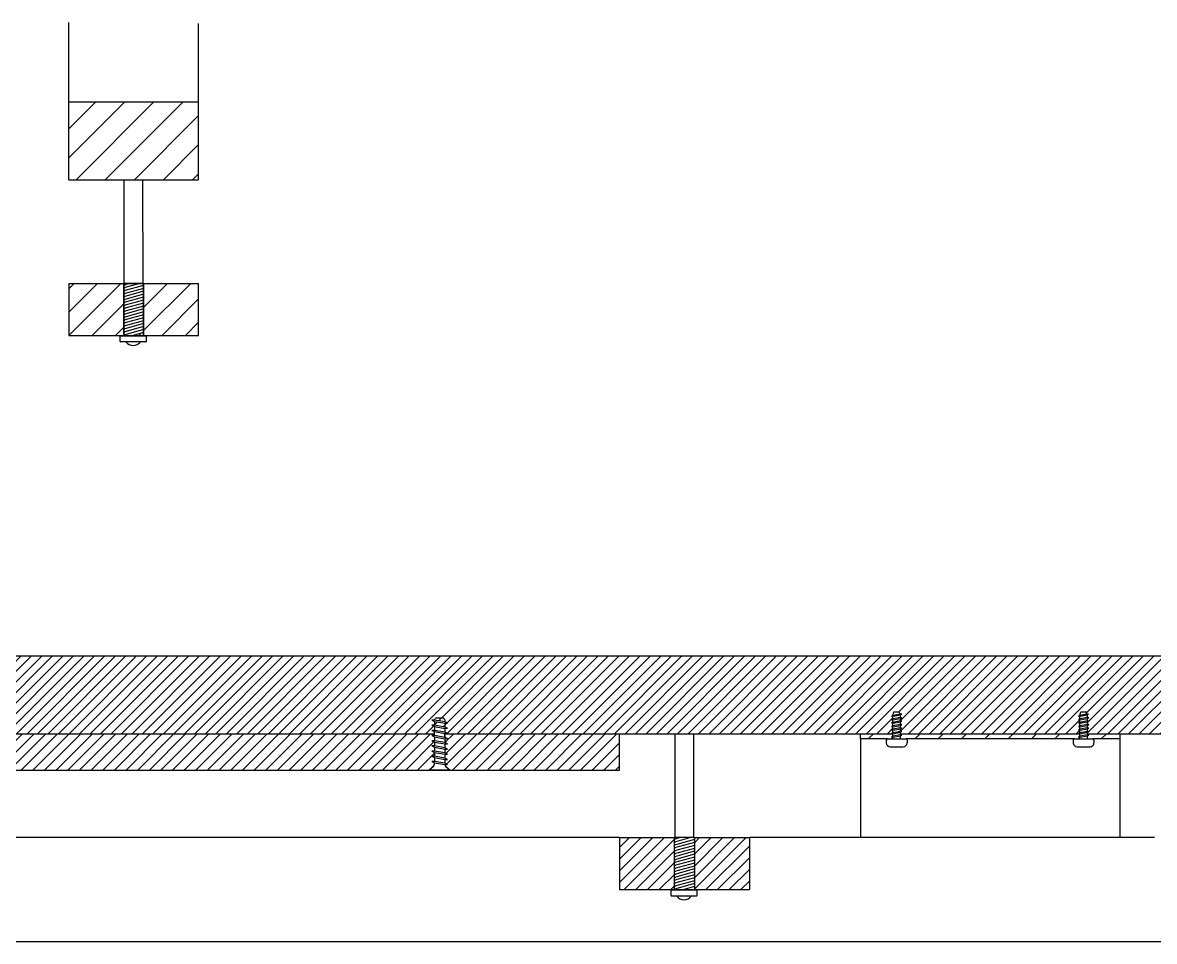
# Model space of a CAD drawing. Header units: millimetres. Extents: x 87 to 2337, y 122 to 625.
# Drawn here: x 1286.45 to 1330.04, y 185.09 to 220.49 of the extents above; entities that cross this region are included whole.
import ezdxf

# ---------------------------------------------------------------- set-up
doc = ezdxf.new("R2010")
doc.units = ezdxf.units.MM
doc.linetypes.add('TRATTOPUNTO', pattern=[25.4, 12.7, -6.35, 0, -6.35])
doc.layers.get('0').update_dxf_attribs({"color": 255})
doc.layers.add('A-FURN', color=8, linetype='Continuous', lineweight=18)
for name, color, linetype in [('GIUNZIONI', 2, 'Continuous'), ('SEZIONI DETTAGLI', 250, 'Continuous'), ('VITI', 4, 'Continuous')]:
    doc.layers.add(name, color=color, linetype=linetype)
pattern_1 = [(45, (-58.2155, 21.346), (-0.4490128, 0.4490128), [])]

# ---------------------------------------------------------------- blocks, each defined once
blk = doc.blocks.new('*U44')
blk.add_lwpolyline([(0.107, -0.25), (0.053, 0.05), (0.029, 0.1), (0.018, 0.05), (0.072, -0.25), (0.1, -0.3), (0.107, -0.25)])
blk = doc.blocks.new('*U43')
at = {"layer": 'VITI', "color": 0, "linetype": 'ByBlock', "lineweight": -2, "transparency": 16777216}
for p in [(40.302, 254.755), (40.435, 254.755), (40.569, 254.755), (40.703, 254.755), (40.837, 254.755), (40.971, 254.755)]:
    blk.add_blockref('*U44', p, dxfattribs=at)
blk = doc.blocks.new('*U46')
blk.add_lwpolyline([(0.107, -0.25), (0.053, 0.05), (0.029, 0.1), (0.018, 0.05), (0.072, -0.25), (0.1, -0.3), (0.107, -0.25)])
blk = doc.blocks.new('*U45')
at = {"layer": 'VITI', "color": 0, "linetype": 'ByBlock', "lineweight": -2, "transparency": 16777216}
for p in [(40.302, 254.755), (40.435, 254.755), (40.569, 254.755), (40.703, 254.755), (40.837, 254.755), (40.971, 254.755)]:
    blk.add_blockref('*U46', p, dxfattribs=at)

msp = doc.modelspace()

# ---------------------------------------------------------------- hatches: boundary and pattern name
at = {"layer": 'A-FURN'}
h = msp.add_hatch(dxfattribs=at)
h.set_pattern_fill('ANSI31', color=256, scale=0.25)
h.set_pattern_definition([(45, (-58.2155, -120.8803), (-0.561266, 0.561266), [])])
h.paths.add_polyline_path([(1293.225, 214.439), (1293.225, 217.439), (1288.225, 217.439), (1288.225, 214.439)])
h = msp.add_hatch(dxfattribs=at)
h.set_pattern_fill('ANSI31', color=256, scale=0.2)
h.set_pattern_definition(pattern_1)
h.paths.add_polyline_path([(1291.107, 208.653), (1291.059, 208.653), (1291.107, 208.666), (1291.107, 208.766), (1291.059, 208.766), (1291.107, 208.78), (1291.107, 208.88), (1291.059, 208.88), (1291.107, 208.893), (1291.107, 208.993), (1291.059, 208.993), (1291.107, 209.006), (1291.107, 209.106), (1291.059, 209.106), (1291.107, 209.12), (1291.107, 209.22), (1291.059, 209.22), (1291.107, 209.233), (1291.107, 209.333), (1291.059, 209.333), (1291.107, 209.346), (1291.107, 209.446), (1291.059, 209.446), (1291.107, 209.46), (1291.107, 209.56), (1291.059, 209.56), (1291.107, 209.573), (1291.107, 209.673), (1291.059, 209.673), (1291.107, 209.686), (1291.107, 209.786), (1291.059, 209.786), (1291.107, 209.8), (1291.107, 209.9), (1291.059, 209.9), (1291.107, 209.913), (1291.107, 210.013), (1291.059, 210.013), (1291.107, 210.026), (1291.107, 210.126), (1291.059, 210.126), (1291.107, 210.14), (1291.107, 210.24), (1291.059, 210.24), (1291.107, 210.253), (1291.107, 210.353), (1291.059, 210.353), (1291.107, 210.366), (1291.107, 210.439), (1288.225, 210.439), (1293.225, 210.446), (1293.225, 208.436), (1291.092, 208.436), (1291.07, 208.429), (1290.659, 208.429), (1291.107, 208.553)])
h = msp.add_hatch(dxfattribs=at)
h.set_pattern_fill('ANSI31', color=256, scale=0.2)
h.set_pattern_definition(pattern_1)
h.paths.add_polyline_path([(1290.391, 210.055), (1290.343, 210.042), (1290.343, 209.942), (1290.391, 209.942), (1290.343, 209.929), (1290.343, 209.829), (1290.391, 209.829), (1290.343, 209.815), (1290.343, 209.715), (1290.391, 209.715), (1290.343, 209.702), (1290.343, 209.602), (1290.391, 209.602), (1290.343, 209.589), (1290.343, 209.489), (1290.391, 209.489), (1290.343, 209.475), (1290.343, 209.375), (1290.391, 209.375), (1290.343, 209.362), (1290.343, 209.262), (1290.391, 209.262), (1290.343, 209.249), (1290.343, 209.149), (1290.391, 209.149), (1290.343, 209.135), (1290.343, 209.035), (1290.391, 209.035), (1290.343, 209.022), (1290.343, 208.922), (1290.391, 208.922), (1290.343, 208.909), (1290.343, 208.809), (1290.391, 208.809), (1290.343, 208.795), (1290.343, 208.695), (1290.391, 208.695), (1290.343, 208.682), (1290.343, 208.582), (1290.391, 208.582), (1290.343, 208.569), (1290.343, 208.469), (1290.391, 208.469), (1290.343, 208.455), (1290.343, 208.436), (1288.225, 208.436), (1288.225, 210.439), (1290.343, 210.442), (1290.343, 210.445), (1290.966, 210.441), (1290.343, 210.269), (1290.343, 210.169), (1290.391, 210.169), (1290.343, 210.155), (1290.343, 210.055)])
h = msp.add_hatch(dxfattribs=at)
h.set_pattern_fill('ANSI31', color=256, scale=0.09)
edge = h.paths.add_edge_path()
edge.add_line((1420.44, 196.093), (1240.44, 196.093))
edge.add_line((1240.44, 196.093), (1240.44, 193.093))
edge.add_line((1240.44, 193.093), (1241.44, 193.093))
edge.add_line((1241.44, 193.093), (1250.241, 193.093))
edge.add_line((1250.241, 193.093), (1250.241, 193.173))
edge.add_line((1250.241, 193.173), (1250.141, 193.22))
edge.add_line((1250.141, 193.22), (1250.241, 193.223))
edge.add_line((1250.241, 193.223), (1250.241, 193.372))
edge.add_line((1250.241, 193.372), (1250.141, 193.419))
edge.add_line((1250.141, 193.419), (1250.241, 193.422))
edge.add_line((1250.241, 193.422), (1250.241, 193.571))
edge.add_line((1250.241, 193.571), (1250.141, 193.619))
edge.add_line((1250.141, 193.619), (1250.241, 193.622))
edge.add_line((1250.241, 193.622), (1250.24, 193.643))
edge.add_line((1250.24, 193.643), (1250.255, 193.658))
edge.add_arc((1250.291, 193.623), 0.05, 135.0082, 181.214)
edge.add_line((1250.241, 193.622), (1250.582, 193.573))
edge.add_arc((1250.591, 193.623), 0.05, 259.8777, 360.0082)
edge.add_line((1250.641, 193.623), (1250.641, 193.55))
edge.add_line((1250.641, 193.55), (1250.741, 193.502))
edge.add_line((1250.741, 193.502), (1250.641, 193.5))
edge.add_line((1250.641, 193.5), (1250.641, 193.351))
edge.add_line((1250.641, 193.351), (1250.741, 193.302))
edge.add_line((1250.741, 193.302), (1250.641, 193.301))
edge.add_line((1250.641, 193.301), (1250.641, 193.151))
edge.add_line((1250.641, 193.151), (1250.76, 193.093))
edge.add_line((1250.76, 193.093), (1267.596, 193.093))
edge.add_line((1267.596, 193.093), (1267.596, 193.173))
edge.add_line((1267.596, 193.173), (1267.496, 193.22))
edge.add_line((1267.496, 193.22), (1267.596, 193.223))
edge.add_line((1267.596, 193.223), (1267.596, 193.372))
edge.add_line((1267.596, 193.372), (1267.496, 193.419))
edge.add_line((1267.496, 193.419), (1267.744, 193.725))
edge.add_line((1267.744, 193.725), (1268.144, 193.654))
edge.add_line((1268.144, 193.654), (1268.096, 193.302))
edge.add_line((1268.096, 193.302), (1267.996, 193.301))
edge.add_line((1267.996, 193.301), (1267.996, 193.151))
edge.add_line((1267.996, 193.151), (1268.115, 193.093))
edge.add_line((1268.115, 193.093), (1284.951, 193.093))
edge.add_line((1284.951, 193.093), (1284.951, 193.173))
edge.add_line((1284.951, 193.173), (1284.851, 193.22))
edge.add_line((1284.851, 193.22), (1284.951, 193.223))
edge.add_line((1284.951, 193.223), (1284.951, 193.372))
edge.add_line((1284.951, 193.372), (1284.851, 193.419))
edge.add_line((1284.851, 193.419), (1284.951, 193.422))
edge.add_line((1284.951, 193.422), (1285.351, 193.351))
edge.add_line((1285.351, 193.351), (1285.451, 193.302))
edge.add_line((1285.451, 193.302), (1285.351, 193.301))
edge.add_line((1285.351, 193.301), (1285.351, 193.151))
edge.add_line((1285.351, 193.151), (1285.47, 193.093))
edge.add_line((1285.47, 193.093), (1302.306, 193.093))
edge.add_line((1302.306, 193.093), (1302.306, 193.173))
edge.add_line((1302.306, 193.173), (1302.206, 193.22))
edge.add_line((1302.206, 193.22), (1302.306, 193.223))
edge.add_line((1302.306, 193.223), (1302.306, 193.372))
edge.add_line((1302.306, 193.372), (1302.206, 193.419))
edge.add_line((1302.206, 193.419), (1302.306, 193.422))
edge.add_line((1302.306, 193.422), (1302.706, 193.351))
edge.add_line((1302.706, 193.351), (1302.806, 193.302))
edge.add_line((1302.806, 193.302), (1302.706, 193.301))
edge.add_line((1302.706, 193.301), (1302.706, 193.151))
edge.add_line((1302.706, 193.151), (1302.825, 193.093))
edge.add_line((1302.825, 193.093), (1319.965, 193.093))
edge.add_line((1319.965, 193.093), (1319.965, 193.095))
edge.add_line((1319.965, 193.095), (1319.965, 193.229))
edge.add_line((1319.965, 193.229), (1319.965, 193.362))
edge.add_line((1319.965, 193.362), (1319.965, 193.496))
edge.add_line((1319.965, 193.496), (1319.965, 193.63))
edge.add_line((1319.965, 193.63), (1319.965, 193.764))
edge.add_line((1319.965, 193.764), (1319.915, 193.774))
edge.add_line((1319.915, 193.774), (1319.971, 193.8))
edge.add_line((1319.971, 193.8), (1320.007, 193.942))
edge.add_line((1320.007, 193.942), (1320.21, 193.942))
edge.add_line((1320.21, 193.942), (1320.245, 193.849))
edge.add_line((1320.245, 193.849), (1320.307, 193.845))
edge.add_line((1320.307, 193.845), (1320.257, 193.816))
edge.add_arc((1320.065, 193.757), 0.2, 0, 17.0896, ccw=False)
edge.add_line((1320.265, 193.757), (1320.265, 193.719))
edge.add_line((1320.265, 193.719), (1320.265, 193.585))
edge.add_line((1320.265, 193.585), (1320.265, 193.451))
edge.add_line((1320.265, 193.451), (1320.265, 193.317))
edge.add_line((1320.265, 193.317), (1320.265, 193.183))
edge.add_line((1320.265, 193.183), (1320.265, 193.093))
edge.add_line((1320.265, 193.093), (1327.165, 193.093))
edge.add_line((1327.165, 193.093), (1327.165, 193.229))
edge.add_line((1327.165, 193.229), (1327.165, 193.362))
edge.add_line((1327.165, 193.362), (1327.165, 193.496))
edge.add_line((1327.165, 193.496), (1327.165, 193.63))
edge.add_line((1327.165, 193.63), (1327.165, 193.764))
edge.add_line((1327.165, 193.764), (1327.115, 193.774))
edge.add_line((1327.115, 193.774), (1327.171, 193.8))
edge.add_line((1327.171, 193.8), (1327.207, 193.942))
edge.add_line((1327.207, 193.942), (1327.41, 193.942))
edge.add_line((1327.41, 193.942), (1327.445, 193.849))
edge.add_line((1327.445, 193.849), (1327.507, 193.845))
edge.add_line((1327.507, 193.845), (1327.457, 193.816))
edge.add_arc((1327.265, 193.757), 0.2, 0, 17.0896, ccw=False)
edge.add_line((1327.465, 193.757), (1327.465, 193.719))
edge.add_line((1327.465, 193.719), (1327.465, 193.585))
edge.add_line((1327.465, 193.585), (1327.465, 193.451))
edge.add_line((1327.465, 193.451), (1327.465, 193.317))
edge.add_line((1327.465, 193.317), (1327.465, 193.183))
edge.add_line((1327.465, 193.183), (1327.465, 193.093))
edge.add_line((1327.465, 193.093), (1333.415, 193.093))
edge.add_line((1333.415, 193.093), (1333.415, 193.229))
edge.add_line((1333.415, 193.229), (1333.415, 193.362))
edge.add_line((1333.415, 193.362), (1333.415, 193.496))
edge.add_line((1333.415, 193.496), (1333.415, 193.63))
edge.add_line((1333.415, 193.63), (1333.415, 193.764))
edge.add_line((1333.415, 193.764), (1333.365, 193.774))
edge.add_line((1333.365, 193.774), (1333.421, 193.8))
edge.add_line((1333.421, 193.8), (1333.457, 193.942))
edge.add_line((1333.457, 193.942), (1333.66, 193.942))
edge.add_line((1333.66, 193.942), (1333.695, 193.849))
edge.add_line((1333.695, 193.849), (1333.757, 193.845))
edge.add_line((1333.757, 193.845), (1333.707, 193.816))
edge.add_arc((1333.515, 193.757), 0.2, 0, 17.0896, ccw=False)
edge.add_line((1333.715, 193.757), (1333.715, 193.719))
edge.add_line((1333.715, 193.719), (1333.715, 193.585))
edge.add_line((1333.715, 193.585), (1333.715, 193.451))
edge.add_line((1333.715, 193.451), (1333.715, 193.317))
edge.add_line((1333.715, 193.317), (1333.715, 193.183))
edge.add_line((1333.715, 193.183), (1333.715, 193.093))
edge.add_line((1333.715, 193.093), (1340.615, 193.093))
edge.add_line((1340.615, 193.093), (1340.615, 193.229))
edge.add_line((1340.615, 193.229), (1340.615, 193.362))
edge.add_line((1340.615, 193.362), (1340.615, 193.496))
edge.add_line((1340.615, 193.496), (1340.615, 193.63))
edge.add_line((1340.615, 193.63), (1340.615, 193.764))
edge.add_line((1340.615, 193.764), (1340.565, 193.774))
edge.add_line((1340.565, 193.774), (1340.621, 193.8))
edge.add_line((1340.621, 193.8), (1340.657, 193.942))
edge.add_line((1340.657, 193.942), (1340.86, 193.942))
edge.add_line((1340.86, 193.942), (1340.895, 193.849))
edge.add_line((1340.895, 193.849), (1340.957, 193.845))
edge.add_line((1340.957, 193.845), (1340.907, 193.816))
edge.add_arc((1340.715, 193.757), 0.2, 0, 17.0896, ccw=False)
edge.add_line((1340.915, 193.757), (1340.915, 193.719))
edge.add_line((1340.915, 193.719), (1340.915, 193.585))
edge.add_line((1340.915, 193.585), (1340.915, 193.451))
edge.add_line((1340.915, 193.451), (1340.915, 193.317))
edge.add_line((1340.915, 193.317), (1340.915, 193.183))
edge.add_line((1340.915, 193.183), (1340.915, 193.093))
edge.add_line((1340.915, 193.093), (1358.24, 193.093))
edge.add_line((1358.24, 193.093), (1358.24, 193.173))
edge.add_line((1358.24, 193.173), (1358.14, 193.22))
edge.add_line((1358.14, 193.22), (1358.24, 193.223))
edge.add_line((1358.24, 193.223), (1358.24, 193.372))
edge.add_line((1358.24, 193.372), (1358.14, 193.419))
edge.add_line((1358.14, 193.419), (1358.24, 193.422))
edge.add_line((1358.24, 193.422), (1358.64, 193.351))
edge.add_line((1358.64, 193.351), (1358.74, 193.302))
edge.add_line((1358.74, 193.302), (1358.64, 193.301))
edge.add_line((1358.64, 193.301), (1358.64, 193.151))
edge.add_line((1358.64, 193.151), (1358.76, 193.093))
edge.add_line((1358.76, 193.093), (1375.595, 193.093))
edge.add_line((1375.595, 193.093), (1375.595, 193.173))
edge.add_line((1375.595, 193.173), (1375.495, 193.22))
edge.add_line((1375.495, 193.22), (1375.595, 193.223))
edge.add_line((1375.595, 193.223), (1375.595, 193.372))
edge.add_line((1375.595, 193.372), (1375.495, 193.419))
edge.add_line((1375.495, 193.419), (1375.595, 193.422))
edge.add_line((1375.595, 193.422), (1375.995, 193.351))
edge.add_line((1375.995, 193.351), (1376.095, 193.302))
edge.add_line((1376.095, 193.302), (1375.995, 193.301))
edge.add_line((1375.995, 193.301), (1375.995, 193.151))
edge.add_line((1375.995, 193.151), (1376.115, 193.093))
edge.add_line((1376.115, 193.093), (1392.95, 193.093))
edge.add_line((1392.95, 193.093), (1392.95, 193.173))
edge.add_line((1392.95, 193.173), (1392.85, 193.22))
edge.add_line((1392.85, 193.22), (1392.95, 193.223))
edge.add_line((1392.95, 193.223), (1392.95, 193.372))
edge.add_line((1392.95, 193.372), (1392.85, 193.419))
edge.add_line((1392.85, 193.419), (1392.95, 193.422))
edge.add_line((1392.95, 193.422), (1393.35, 193.351))
edge.add_line((1393.35, 193.351), (1393.45, 193.302))
edge.add_line((1393.45, 193.302), (1393.35, 193.301))
edge.add_line((1393.35, 193.301), (1393.35, 193.151))
edge.add_line((1393.35, 193.151), (1393.47, 193.093))
edge.add_line((1393.47, 193.093), (1410.305, 193.093))
edge.add_line((1410.305, 193.093), (1410.305, 193.173))
edge.add_line((1410.305, 193.173), (1410.205, 193.22))
edge.add_line((1410.205, 193.22), (1410.305, 193.223))
edge.add_line((1410.305, 193.223), (1410.305, 193.372))
edge.add_line((1410.305, 193.372), (1410.205, 193.419))
edge.add_line((1410.205, 193.419), (1410.305, 193.422))
edge.add_line((1410.305, 193.422), (1410.705, 193.351))
edge.add_line((1410.705, 193.351), (1410.805, 193.302))
edge.add_line((1410.805, 193.302), (1410.705, 193.301))
edge.add_line((1410.705, 193.301), (1410.705, 193.151))
edge.add_line((1410.705, 193.151), (1410.825, 193.093))
edge.add_line((1410.825, 193.093), (1420.44, 193.093))
edge.add_line((1420.44, 193.093), (1420.44, 196.093))
edge = h.paths.add_edge_path(flags=16)
edge.add_arc((1267.946, 193.623), 0.05, 45.0082, 90.0082, ccw=False)
edge.add_line((1267.981, 193.658), (1267.96, 193.679))
edge.add_arc((1267.925, 193.643), 0.05, 45.0082, 90.0082)
edge.add_line((1267.925, 193.693), (1267.666, 193.693))
edge.add_arc((1267.666, 193.643), 0.05, 90.0082, 135.0082)
edge.add_arc((1267.645, 193.631), 0.05, 106.2568, 163.7597)
edge.add_line((1267.597, 193.645), (1267.645, 193.693))
edge.add_line((1267.645, 193.693), (1267.945, 193.673))
h.paths.add_polyline_path([(1268.096, 193.502), (1268.125, 193.658), (1267.725, 193.729), (1267.496, 193.619), (1267.744, 193.725), (1268.144, 193.654)], flags=17)
edge = h.paths.add_edge_path(flags=16)
edge.add_arc((1285.301, 193.623), 0.05, 45.0082, 90.0082, ccw=False)
edge.add_line((1285.336, 193.658), (1285.315, 193.679))
edge.add_arc((1285.28, 193.643), 0.05, 45.0082, 90.0082)
edge.add_line((1285.28, 193.693), (1285.021, 193.693))
edge.add_arc((1285.021, 193.643), 0.05, 90.0082, 135.0082)
edge.add_arc((1285, 193.631), 0.05, 106.2568, 163.7597)
edge.add_line((1284.952, 193.645), (1285, 193.693))
edge.add_line((1285, 193.693), (1285.3, 193.673))
h.paths.add_polyline_path([(1284.851, 193.619), (1284.951, 193.622), (1285.351, 193.55), (1285.451, 193.502), (1285.351, 193.5), (1284.951, 193.571)], flags=16)
edge = h.paths.add_edge_path(flags=16)
edge.add_arc((1302.656, 193.623), 0.05, 45.0082, 90.0082, ccw=False)
edge.add_line((1302.691, 193.658), (1302.67, 193.679))
edge.add_arc((1302.635, 193.643), 0.05, 45.0082, 90.0082)
edge.add_line((1302.635, 193.693), (1302.376, 193.693))
edge.add_arc((1302.376, 193.643), 0.05, 90.0082, 135.0082)
edge.add_arc((1302.355, 193.631), 0.05, 106.2568, 163.7597)
edge.add_line((1302.307, 193.645), (1302.355, 193.693))
edge.add_line((1302.355, 193.693), (1302.655, 193.673))
h.paths.add_polyline_path([(1302.206, 193.619), (1302.306, 193.622), (1302.706, 193.55), (1302.806, 193.502), (1302.706, 193.5), (1302.306, 193.571)], flags=16)
edge = h.paths.add_edge_path(flags=16)
edge.add_arc((1358.59, 193.623), 0.05, 45.0082, 90.0082, ccw=False)
edge.add_line((1358.626, 193.658), (1358.605, 193.679))
edge.add_arc((1358.57, 193.643), 0.05, 45.0082, 90.0082)
edge.add_line((1358.569, 193.693), (1358.311, 193.693))
edge.add_arc((1358.311, 193.643), 0.05, 90.0082, 135.0082)
edge.add_arc((1358.29, 193.631), 0.05, 106.2568, 163.7597)
edge.add_line((1358.242, 193.645), (1358.29, 193.693))
edge.add_line((1358.29, 193.693), (1358.59, 193.673))
h.paths.add_polyline_path([(1358.14, 193.619), (1358.24, 193.622), (1358.64, 193.55), (1358.74, 193.502), (1358.64, 193.5), (1358.24, 193.571)], flags=16)
edge = h.paths.add_edge_path(flags=16)
edge.add_arc((1375.945, 193.623), 0.05, 45.0082, 90.0082, ccw=False)
edge.add_line((1375.981, 193.658), (1375.96, 193.679))
edge.add_arc((1375.925, 193.643), 0.05, 45.0082, 90.0082)
edge.add_line((1375.924, 193.693), (1375.666, 193.693))
edge.add_arc((1375.666, 193.643), 0.05, 90.0082, 135.0082)
edge.add_arc((1375.645, 193.631), 0.05, 106.2568, 163.7597)
edge.add_line((1375.597, 193.645), (1375.645, 193.693))
edge.add_line((1375.645, 193.693), (1375.945, 193.673))
h.paths.add_polyline_path([(1375.495, 193.619), (1375.595, 193.622), (1375.995, 193.55), (1376.095, 193.502), (1375.995, 193.5), (1375.595, 193.571)], flags=16)
edge = h.paths.add_edge_path(flags=16)
edge.add_arc((1393.3, 193.623), 0.05, 45.0082, 90.0082, ccw=False)
edge.add_line((1393.336, 193.658), (1393.315, 193.679))
edge.add_arc((1393.28, 193.643), 0.05, 45.0082, 90.0082)
edge.add_line((1393.279, 193.693), (1393.021, 193.693))
edge.add_arc((1393.021, 193.643), 0.05, 90.0082, 135.0082)
edge.add_arc((1393, 193.631), 0.05, 106.2568, 163.7597)
edge.add_line((1392.952, 193.645), (1393, 193.693))
edge.add_line((1393, 193.693), (1393.3, 193.673))
h.paths.add_polyline_path([(1392.85, 193.619), (1392.95, 193.622), (1393.35, 193.55), (1393.45, 193.502), (1393.35, 193.5), (1392.95, 193.571)], flags=16)
edge = h.paths.add_edge_path(flags=16)
edge.add_arc((1410.655, 193.623), 0.05, 45.0082, 90.0082, ccw=False)
edge.add_line((1410.691, 193.658), (1410.67, 193.679))
edge.add_arc((1410.635, 193.643), 0.05, 45.0082, 90.0082)
edge.add_line((1410.634, 193.693), (1410.376, 193.693))
edge.add_arc((1410.376, 193.643), 0.05, 90.0082, 135.0082)
edge.add_arc((1410.355, 193.631), 0.05, 106.2568, 163.7597)
edge.add_line((1410.307, 193.645), (1410.355, 193.693))
edge.add_line((1410.355, 193.693), (1410.655, 193.673))
h.paths.add_polyline_path([(1410.205, 193.619), (1410.305, 193.622), (1410.705, 193.55), (1410.805, 193.502), (1410.705, 193.5), (1410.305, 193.571)], flags=16)
h = msp.add_hatch(dxfattribs=at)
h.set_pattern_fill('ANSI31', color=256, scale=0.1)
h.paths.add_polyline_path([(1302.206, 192.622), (1302.306, 192.625), (1302.306, 192.774), (1302.206, 192.821), (1302.306, 192.824), (1302.306, 192.973), (1302.206, 193.021), (1302.306, 193.024), (1302.306, 193.093), (1285.351, 193.093), (1285.351, 192.952), (1285.451, 192.904), (1285.351, 192.902), (1285.351, 192.753), (1285.451, 192.704), (1285.351, 192.703), (1285.351, 192.553), (1285.451, 192.505), (1285.351, 192.503), (1285.351, 192.354), (1285.451, 192.306), (1285.351, 192.304), (1285.351, 192.155), (1285.451, 192.106), (1285.351, 192.105), (1285.351, 191.955), (1285.451, 191.907), (1285.355, 191.905, 0.120204), (1285.397, 191.82), (1285.551, 191.695), (1302.106, 191.695), (1302.26, 191.82, 0.213867), (1302.304, 191.978), (1302.206, 192.024), (1302.306, 192.027), (1302.306, 192.176), (1302.206, 192.223), (1302.306, 192.226), (1302.306, 192.375), (1302.206, 192.423), (1302.306, 192.425), (1302.306, 192.575)])
h.paths.add_polyline_path([(1309.44, 193.093), (1302.706, 193.093), (1302.706, 192.952), (1302.806, 192.904), (1302.706, 192.902), (1302.706, 192.753), (1302.806, 192.704), (1302.706, 192.703), (1302.706, 192.553), (1302.806, 192.505), (1302.706, 192.503), (1302.706, 192.354), (1302.806, 192.306), (1302.706, 192.304), (1302.706, 192.155), (1302.806, 192.106), (1302.706, 192.105), (1302.706, 191.955), (1302.806, 191.907), (1302.71, 191.905, 0.120204), (1302.752, 191.82), (1302.906, 191.695), (1309.44, 191.695)])
at = {"layer": 'GIUNZIONI'}
h = msp.add_hatch(dxfattribs=at)
h.set_pattern_fill('ANSI31', color=256, scale=0.2)
h.paths.add_polyline_path([(1327.165, 192.996), (1327.165, 193.093), (1320.265, 193.093), (1320.265, 193.05), (1320.315, 193.043), (1320.265, 193.015), (1320.265, 192.893), (1327.165, 192.893), (1327.165, 192.961), (1327.115, 192.972)])
h.paths.add_polyline_path([(1319.915, 192.972), (1319.965, 192.996), (1319.965, 193.093), (1318.715, 193.093), (1318.715, 192.893), (1319.965, 192.893), (1319.965, 192.961)])
h.paths.add_polyline_path([(1328.715, 193.093), (1327.465, 193.093), (1327.465, 193.05), (1327.515, 193.043), (1327.465, 193.015), (1327.465, 192.893), (1328.715, 192.893)])

# ---------------------------------------------------------------- linework, layer by layer
for p, q in [((1288.225, 217.439), (1293.225, 217.439)), ((1288.225, 214.439), (1293.225, 214.439)), ((1290.363, 210.445), (1290.363, 214.433)), ((1291.087, 210.44), (1291.083, 214.433)), ((1288.225, 210.439), (1293.225, 210.446)), ((1288.225, 210.439), (1288.225, 208.436)), ((1293.225, 208.436), (1293.225, 210.446)), ((1288.225, 208.436), (1293.225, 208.436)), ((1290.206, 208.209), (1290.206, 208.409)), ((1291.206, 208.409), (1291.206, 208.209)), ((1291.186, 208.189), (1290.226, 208.189)), ((1240.44, 196.093), (1420.44, 196.093)), ((1302.306, 193.623), (1302.306, 193.622)), ((1302.306, 193.571), (1302.306, 193.422)), ((1302.32, 193.658), (1302.341, 193.679)), ((1302.635, 193.693), (1302.376, 193.693)), ((1302.67, 193.679), (1302.691, 193.658)), ((1302.706, 193.623), (1302.706, 193.55)), ((1302.306, 193.372), (1302.306, 193.223)), ((1302.306, 193.025), (1302.306, 193.173)), ((1302.706, 193.5), (1302.706, 193.351)), ((1302.706, 193.301), (1302.706, 193.151)), ((1285.351, 193.093), (1302.306, 193.093)), ((1302.306, 193.025), (1302.306, 193.024)), ((1302.306, 192.973), (1302.306, 192.824)), ((1302.306, 192.774), (1302.306, 192.625)), ((1302.706, 192.952), (1302.706, 193.101)), ((1302.706, 193.093), (1319.965, 193.093)), ((1302.706, 193.025), (1302.706, 192.952)), ((1302.706, 192.902), (1302.706, 192.753)), ((1302.706, 192.703), (1302.706, 192.553)), ((1309.44, 191.695), (1309.44, 193.093)), ((1320.265, 193.093), (1327.165, 193.093)), ((1327.465, 193.093), (1333.415, 193.093)), ((1302.306, 192.575), (1302.306, 192.425)), ((1302.306, 192.375), (1302.306, 192.226)), ((1302.706, 192.503), (1302.706, 192.354)), ((1302.706, 192.304), (1302.706, 192.155)), ((1302.26, 191.82), (1302.106, 191.695)), ((1302.306, 192.176), (1302.306, 192.027)), ((1302.306, 191.977), (1302.306, 191.948)), ((1302.706, 192.105), (1302.706, 191.955)), ((1302.906, 191.695), (1302.752, 191.82)), ((1285.151, 191.695), (1302.506, 191.695)), ((1302.906, 191.695), (1302.106, 191.695)), ((1302.506, 191.695), (1309.44, 191.695)), ((1309.44, 189.093), (1309.44, 187.09)), ((1309.44, 189.093), (1311.558, 189.093)), ((1312.323, 189.091), (1314.44, 189.093)), ((1314.44, 189.093), (1314.44, 187.09)), ((1309.44, 187.09), (1311.559, 187.09)), ((1312.323, 187.09), (1314.44, 187.09))]:
    msp.add_line(p, q)
for points in [[(1302.706, 193.5), (1302.806, 193.502), (1302.706, 193.55), (1302.306, 193.622), (1302.206, 193.619), (1302.306, 193.571), (1302.706, 193.5)], [(1302.706, 193.301), (1302.806, 193.302), (1302.706, 193.351), (1302.306, 193.422), (1302.206, 193.419), (1302.306, 193.372), (1302.706, 193.301)], [(1302.706, 193.101), (1302.806, 193.103), (1302.706, 193.151), (1302.306, 193.223), (1302.206, 193.22), (1302.306, 193.173), (1302.706, 193.101)], [(1302.706, 192.902), (1302.806, 192.904), (1302.706, 192.952), (1302.306, 193.024), (1302.206, 193.021), (1302.306, 192.973), (1302.706, 192.902)], [(1302.706, 192.703), (1302.806, 192.704), (1302.706, 192.753), (1302.306, 192.824), (1302.206, 192.821), (1302.306, 192.774), (1302.706, 192.703)], [(1302.706, 192.503), (1302.806, 192.505), (1302.706, 192.553), (1302.306, 192.625), (1302.206, 192.622), (1302.306, 192.575), (1302.706, 192.503)], [(1302.706, 192.304), (1302.806, 192.306), (1302.706, 192.354), (1302.306, 192.425), (1302.206, 192.423), (1302.306, 192.375), (1302.706, 192.304)], [(1302.706, 192.105), (1302.806, 192.106), (1302.706, 192.155), (1302.306, 192.226), (1302.206, 192.223), (1302.306, 192.176), (1302.706, 192.105)], [(1302.706, 191.905), (1302.806, 191.907), (1302.706, 191.955), (1302.306, 192.027), (1302.206, 192.024), (1302.306, 191.977), (1302.706, 191.905)]]:
    msp.add_lwpolyline(points)
for centre, radius, start, end in [((1290.226, 208.209), 0.02, 180, 270), ((1290.706, 208.399), 0.35, 216.8699, 323.1301), ((1291.186, 208.209), 0.02, 270, 0), ((1302.356, 193.623), 0.05, 135.0082, 180.0082), ((1302.376, 193.643), 0.05, 90.0082, 135.0082), ((1302.635, 193.643), 0.05, 45.0082, 90.0082), ((1302.656, 193.623), 0.05, 0.0082, 45.0082), ((1302.106, 191.948), 0.2, 320.2514, 0.0082), ((1302.906, 191.948), 0.2, 192.3478, 219.7651)]:
    msp.add_arc(centre, radius, start, end)
at = {"layer": 'A-FURN', "linetype": 'Continuous'}
for p, q in [((1309.44, 188.705), (1309.829, 189.093)), ((1309.44, 188.256), (1310.278, 189.093)), ((1309.44, 187.807), (1310.727, 189.093)), ((1309.44, 187.357), (1311.176, 189.093)), ((1309.622, 187.09), (1311.558, 189.026)), ((1312.073, 189.092), (1312.074, 189.093)), ((1312.312, 187.984), (1313.421, 189.093)), ((1312.314, 187.088), (1314.319, 189.093)), ((1312.316, 188.437), (1312.972, 189.093)), ((1312.321, 188.891), (1312.523, 189.093)), ((1312.323, 187.545), (1313.87, 189.093)), ((1312.765, 187.09), (1314.44, 188.765)), ((1310.071, 187.09), (1311.558, 188.577)), ((1311.561, 188.58), (1311.574, 188.593)), ((1310.52, 187.09), (1311.57, 188.14)), ((1313.214, 187.09), (1314.44, 188.316)), ((1310.969, 187.09), (1311.565, 187.686)), ((1312.308, 187.531), (1312.32, 187.543)), ((1313.663, 187.09), (1314.44, 187.867)), ((1311.418, 187.09), (1311.561, 187.233)), ((1314.112, 187.09), (1314.44, 187.418))]:
    msp.add_line(p, q, dxfattribs=at)
at = {"layer": 'GIUNZIONI'}
for p, q in [((1319.965, 193.665), (1319.965, 193.757)), ((1319.965, 193.531), (1319.965, 193.63)), ((1319.978, 193.827), (1320.006, 193.938)), ((1320.011, 193.942), (1320.197, 193.942)), ((1320.245, 193.849), (1320.214, 193.93)), ((1320.265, 193.719), (1320.265, 193.757)), ((1320.265, 193.585), (1320.265, 193.684)), ((1327.165, 193.665), (1327.165, 193.757)), ((1327.165, 193.531), (1327.165, 193.63)), ((1327.17, 193.8), (1327.206, 193.938)), ((1327.211, 193.942), (1327.397, 193.942)), ((1327.445, 193.849), (1327.414, 193.93)), ((1327.465, 193.719), (1327.465, 193.757)), ((1327.465, 193.585), (1327.465, 193.684)), ((1319.965, 193.397), (1319.965, 193.496)), ((1319.965, 193.263), (1319.965, 193.362)), ((1319.965, 193.13), (1319.965, 193.229)), ((1320.265, 193.451), (1320.265, 193.55)), ((1320.265, 193.317), (1320.265, 193.416)), ((1320.265, 193.183), (1320.265, 193.282)), ((1320.265, 193.05), (1320.265, 193.148)), ((1327.165, 193.397), (1327.165, 193.496)), ((1327.165, 193.263), (1327.165, 193.362)), ((1327.165, 193.13), (1327.165, 193.229)), ((1327.465, 193.451), (1327.465, 193.55)), ((1327.465, 193.317), (1327.465, 193.416)), ((1327.465, 193.183), (1327.465, 193.282)), ((1327.465, 193.05), (1327.465, 193.148)), ((1311.578, 189.096), (1311.578, 193.084)), ((1312.303, 189.091), (1312.298, 193.084)), ((1318.715, 192.893), (1318.715, 193.093)), ((1318.715, 192.893), (1318.715, 189.093)), ((1319.765, 192.893), (1318.715, 192.893)), ((1319.715, 192.843), (1319.715, 192.743)), ((1319.715, 192.743), (1319.715, 192.743)), ((1319.765, 192.893), (1320.465, 192.893)), ((1319.965, 192.996), (1319.965, 193.095)), ((1319.965, 192.893), (1319.965, 192.961)), ((1320.265, 192.893), (1320.265, 193.015)), ((1326.965, 192.893), (1320.465, 192.893)), ((1320.515, 192.843), (1320.515, 192.743)), ((1320.515, 192.743), (1320.515, 192.743)), ((1326.915, 192.843), (1326.915, 192.743)), ((1326.915, 192.743), (1326.915, 192.743)), ((1326.965, 192.893), (1327.665, 192.893)), ((1327.165, 192.996), (1327.165, 193.095)), ((1327.165, 192.893), (1327.165, 192.961)), ((1327.465, 192.893), (1327.465, 193.015)), ((1328.715, 192.893), (1327.665, 192.893)), ((1327.715, 192.843), (1327.715, 192.743)), ((1327.715, 192.743), (1327.715, 192.743)), ((1328.715, 193.093), (1328.715, 192.893)), ((1328.715, 192.893), (1328.715, 189.093)), ((1319.865, 192.593), (1320.365, 192.593)), ((1327.065, 192.593), (1327.565, 192.593)), ((1309.44, 189.093), (1253.44, 189.093)), ((1330.04, 189.093), (1314.44, 189.093)), ((1311.422, 186.86), (1311.422, 187.06)), ((1312.402, 186.84), (1311.442, 186.84)), ((1253.44, 185.093), (1407.44, 185.093))]:
    msp.add_line(p, q, dxfattribs=at)
at = {"layer": 'GIUNZIONI', "color": 2}
for p, q in [((1311.442, 187.08), (1312.402, 187.08)), ((1312.422, 187.06), (1312.422, 186.86))]:
    msp.add_line(p, q, dxfattribs=at)
at = {"layer": 'GIUNZIONI'}
for centre, radius, start, end in [((1320.165, 193.757), 0.2, 159.444, 167.7361), ((1320.065, 193.757), 0.2, 0, 17.0896), ((1327.265, 193.757), 0.2, 0, 17.0896), ((1319.765, 192.843), 0.05, 90, 180), ((1319.865, 192.743), 0.15, 180, 270), ((1320.365, 192.743), 0.15, 270, 0), ((1320.465, 192.843), 0.05, 0, 90), ((1326.965, 192.843), 0.05, 90, 180), ((1327.065, 192.743), 0.15, 180, 270), ((1327.565, 192.743), 0.15, 270, 0), ((1327.665, 192.843), 0.05, 0, 90), ((1311.442, 187.06), 0.02, 90, 180), ((1311.442, 186.86), 0.02, 180, 270), ((1311.922, 187.05), 0.35, 216.8699, 323.1301), ((1312.402, 186.86), 0.02, 270, 0)]:
    msp.add_arc(centre, radius, start, end, dxfattribs=at)
at = {"layer": 'GIUNZIONI', "color": 2}
msp.add_arc((1312.402, 187.06), 0.02, 360, 90, dxfattribs=at)
at = {"layer": 'GIUNZIONI'}
for points in [[(1320.006, 193.938), (1320.007, 193.94), (1320.009, 193.942), (1320.011, 193.942)], [(1320.214, 193.93), (1320.212, 193.936), (1320.204, 193.942), (1320.197, 193.942)], [(1327.206, 193.938), (1327.207, 193.94), (1327.209, 193.942), (1327.211, 193.942)], [(1327.414, 193.93), (1327.412, 193.936), (1327.404, 193.942), (1327.397, 193.942)]]:
    msp.add_open_spline(points, degree=3, dxfattribs=at)
at = {"layer": 'SEZIONI DETTAGLI', "linetype": 'TRATTOPUNTO'}
for p, q in [((1288.225, 214.439), (1288.225, 220.491)), ((1293.225, 214.439), (1293.225, 220.46))]:
    msp.add_line(p, q, dxfattribs=at)
at = {"layer": 'VITI', "color": 4}
for p, q in [((1290.343, 210.395), (1290.343, 210.445)), ((1291.107, 210.44), (1290.343, 210.445)), ((1290.343, 210.445), (1290.343, 208.429)), ((1290.566, 210.444), (1290.343, 210.382)), ((1290.966, 210.441), (1290.343, 210.269)), ((1290.343, 210.395), (1290.391, 210.395)), ((1290.343, 210.282), (1290.343, 210.382)), ((1291.107, 210.366), (1290.343, 210.155)), ((1290.343, 210.282), (1290.391, 210.282)), ((1290.343, 210.169), (1290.343, 210.269)), ((1291.107, 210.253), (1290.343, 210.042)), ((1290.343, 210.169), (1290.391, 210.169)), ((1290.343, 210.055), (1290.343, 210.155)), ((1291.107, 210.14), (1290.343, 209.929)), ((1291.107, 210.353), (1291.059, 210.353)), ((1291.107, 210.24), (1291.059, 210.24)), ((1291.107, 210.126), (1291.059, 210.126)), ((1291.107, 210.443), (1291.107, 208.435)), ((1291.107, 210.44), (1291.107, 210.366)), ((1291.107, 208.44), (1291.107, 210.44)), ((1291.107, 210.353), (1291.107, 210.253)), ((1291.107, 210.353), (1291.107, 210.253)), ((1291.107, 210.24), (1291.107, 210.14)), ((1291.107, 210.126), (1291.107, 210.026)), ((1291.107, 210.126), (1291.107, 210.026)), ((1290.343, 210.055), (1290.391, 210.055)), ((1290.343, 209.942), (1290.343, 210.042)), ((1291.107, 210.026), (1290.343, 209.815)), ((1290.343, 209.942), (1290.391, 209.942)), ((1290.343, 209.829), (1290.343, 209.929)), ((1291.107, 209.913), (1290.343, 209.702)), ((1290.343, 209.829), (1290.391, 209.829)), ((1290.343, 209.715), (1290.343, 209.815)), ((1291.107, 209.8), (1290.343, 209.589)), ((1290.343, 209.715), (1290.391, 209.715)), ((1290.343, 209.602), (1290.343, 209.702)), ((1291.107, 209.686), (1290.343, 209.475)), ((1291.107, 210.013), (1291.059, 210.013)), ((1291.107, 209.9), (1291.059, 209.9)), ((1291.107, 209.786), (1291.059, 209.786)), ((1291.107, 210.013), (1291.107, 209.913)), ((1291.107, 209.9), (1291.107, 209.8)), ((1291.107, 209.9), (1291.107, 209.8)), ((1291.107, 209.786), (1291.107, 209.686)), ((1290.343, 209.602), (1290.391, 209.602)), ((1290.343, 209.489), (1290.343, 209.589)), ((1291.107, 209.573), (1290.343, 209.362)), ((1290.343, 209.489), (1290.391, 209.489)), ((1290.343, 209.375), (1290.343, 209.475)), ((1291.107, 209.46), (1290.343, 209.249)), ((1290.343, 209.375), (1290.391, 209.375)), ((1290.343, 209.262), (1290.343, 209.362)), ((1291.107, 209.346), (1290.343, 209.135)), ((1290.343, 209.262), (1290.391, 209.262)), ((1291.107, 209.673), (1291.059, 209.673)), ((1291.107, 209.56), (1291.059, 209.56)), ((1291.107, 209.446), (1291.059, 209.446)), ((1291.107, 209.333), (1291.059, 209.333)), ((1291.107, 209.673), (1291.107, 209.573)), ((1291.107, 209.673), (1291.107, 209.573)), ((1291.107, 209.56), (1291.107, 209.46)), ((1291.107, 209.446), (1291.107, 209.346)), ((1291.107, 209.446), (1291.107, 209.346)), ((1291.107, 209.333), (1291.107, 209.233)), ((1290.343, 209.149), (1290.343, 209.249)), ((1291.107, 209.233), (1290.343, 209.022)), ((1290.343, 209.149), (1290.391, 209.149)), ((1290.343, 209.035), (1290.343, 209.135)), ((1291.107, 209.12), (1290.343, 208.909)), ((1290.343, 209.035), (1290.391, 209.035)), ((1290.343, 208.922), (1290.343, 209.022)), ((1291.107, 209.006), (1290.343, 208.795)), ((1290.343, 208.922), (1290.391, 208.922)), ((1290.343, 208.809), (1290.343, 208.909)), ((1291.107, 208.893), (1290.343, 208.682)), ((1291.107, 209.22), (1291.059, 209.22)), ((1291.107, 209.106), (1291.059, 209.106)), ((1291.107, 208.993), (1291.059, 208.993)), ((1291.107, 208.88), (1291.059, 208.88)), ((1291.107, 209.22), (1291.107, 209.12)), ((1291.107, 209.22), (1291.107, 209.12)), ((1291.107, 209.106), (1291.107, 209.006)), ((1291.107, 208.993), (1291.107, 208.893)), ((1291.107, 208.993), (1291.107, 208.893)), ((1291.107, 208.88), (1291.107, 208.78)), ((1290.226, 208.429), (1291.186, 208.429)), ((1290.343, 208.809), (1290.391, 208.809)), ((1290.343, 208.695), (1290.343, 208.795)), ((1291.107, 208.78), (1290.343, 208.569)), ((1290.343, 208.695), (1290.391, 208.695)), ((1290.343, 208.582), (1290.343, 208.682)), ((1291.107, 208.666), (1290.343, 208.455)), ((1290.343, 208.582), (1290.391, 208.582)), ((1290.343, 208.469), (1290.343, 208.569)), ((1290.343, 208.469), (1290.391, 208.469)), ((1290.343, 208.429), (1290.343, 208.455)), ((1291.07, 208.429), (1290.343, 208.429)), ((1291.107, 208.553), (1290.659, 208.429)), ((1291.107, 208.766), (1291.059, 208.766)), ((1291.107, 208.653), (1291.059, 208.653)), ((1291.107, 208.54), (1291.059, 208.54)), ((1291.107, 208.44), (1291.07, 208.429)), ((1291.107, 208.766), (1291.107, 208.666)), ((1291.107, 208.766), (1291.107, 208.666)), ((1291.107, 208.653), (1291.107, 208.553)), ((1291.107, 208.54), (1291.107, 208.44)), ((1291.107, 208.54), (1291.107, 208.44)), ((1311.558, 189.046), (1311.558, 189.096)), ((1312.323, 189.091), (1311.558, 189.096)), ((1311.782, 189.095), (1311.558, 189.033)), ((1312.181, 189.092), (1311.558, 188.92)), ((1311.558, 189.046), (1311.607, 189.046)), ((1311.558, 188.933), (1311.558, 189.033)), ((1312.322, 189.017), (1311.558, 188.806)), ((1311.558, 188.933), (1311.607, 188.933)), ((1311.558, 188.82), (1311.558, 188.92)), ((1312.322, 188.904), (1311.558, 188.693)), ((1311.558, 188.82), (1311.607, 188.82)), ((1311.558, 188.706), (1311.558, 188.806)), ((1312.322, 188.791), (1311.558, 188.58)), ((1312.322, 189.004), (1312.274, 189.004)), ((1312.322, 188.891), (1312.274, 188.891)), ((1312.322, 188.777), (1312.274, 188.777)), ((1312.322, 189.091), (1312.322, 189.017)), ((1312.322, 189.004), (1312.322, 188.904)), ((1312.322, 189.004), (1312.322, 188.904)), ((1312.322, 188.891), (1312.322, 188.791)), ((1312.322, 188.777), (1312.322, 188.677)), ((1312.322, 188.777), (1312.322, 188.677)), ((1311.558, 188.706), (1311.607, 188.706)), ((1311.558, 188.593), (1311.558, 188.693)), ((1312.322, 188.677), (1311.558, 188.466)), ((1311.558, 188.593), (1311.607, 188.593)), ((1311.558, 188.48), (1311.558, 188.58)), ((1312.322, 188.564), (1311.558, 188.353)), ((1311.558, 188.48), (1311.607, 188.48)), ((1311.558, 188.366), (1311.558, 188.466)), ((1312.322, 188.451), (1311.558, 188.24)), ((1311.558, 188.366), (1311.607, 188.366)), ((1311.558, 188.253), (1311.558, 188.353)), ((1312.322, 188.337), (1311.558, 188.126)), ((1312.322, 188.664), (1312.274, 188.664)), ((1312.322, 188.551), (1312.274, 188.551)), ((1312.322, 188.437), (1312.274, 188.437)), ((1312.322, 188.664), (1312.322, 188.564)), ((1312.322, 188.551), (1312.322, 188.451)), ((1312.322, 188.551), (1312.322, 188.451)), ((1312.322, 188.437), (1312.322, 188.337)), ((1311.558, 188.253), (1311.607, 188.253)), ((1311.558, 188.14), (1311.558, 188.24)), ((1312.322, 188.224), (1311.558, 188.013)), ((1311.558, 188.14), (1311.607, 188.14)), ((1311.558, 188.026), (1311.558, 188.126)), ((1312.322, 188.111), (1311.558, 187.899)), ((1311.558, 188.026), (1311.607, 188.026)), ((1311.558, 187.913), (1311.558, 188.013)), ((1312.322, 187.997), (1311.558, 187.786)), ((1311.558, 187.913), (1311.607, 187.913)), ((1311.558, 187.799), (1311.558, 187.899)), ((1312.322, 188.324), (1312.274, 188.324)), ((1312.322, 188.211), (1312.274, 188.211)), ((1312.322, 188.097), (1312.274, 188.097)), ((1312.322, 187.984), (1312.274, 187.984)), ((1312.322, 188.324), (1312.322, 188.224)), ((1312.322, 188.324), (1312.322, 188.224)), ((1312.322, 188.211), (1312.322, 188.111)), ((1312.322, 188.097), (1312.322, 187.997)), ((1312.322, 188.097), (1312.322, 187.997)), ((1312.322, 187.984), (1312.322, 187.884)), ((1312.322, 187.884), (1311.558, 187.673)), ((1311.558, 187.799), (1311.607, 187.799)), ((1311.558, 187.686), (1311.558, 187.786)), ((1312.322, 187.771), (1311.558, 187.559)), ((1311.558, 187.686), (1311.607, 187.686)), ((1311.558, 187.573), (1311.558, 187.673)), ((1311.558, 187.573), (1311.607, 187.573)), ((1311.558, 187.459), (1311.558, 187.559)), ((1311.558, 187.459), (1311.607, 187.459)), ((1312.322, 187.657), (1311.559, 187.446)), ((1312.323, 187.544), (1311.559, 187.333)), ((1312.322, 187.871), (1312.274, 187.871)), ((1312.322, 187.757), (1312.274, 187.757)), ((1312.323, 187.644), (1312.274, 187.644)), ((1312.323, 187.531), (1312.274, 187.531)), ((1312.322, 187.871), (1312.322, 187.771)), ((1312.322, 187.871), (1312.322, 187.771)), ((1312.322, 187.757), (1312.322, 187.657)), ((1312.323, 187.644), (1312.323, 187.544)), ((1312.323, 187.644), (1312.323, 187.544)), ((1312.323, 187.531), (1312.323, 187.431)), ((1311.559, 187.346), (1311.559, 187.446)), ((1312.323, 187.431), (1311.559, 187.219)), ((1311.559, 187.346), (1311.607, 187.346)), ((1311.559, 187.233), (1311.559, 187.333)), ((1312.323, 187.317), (1311.559, 187.106)), ((1311.559, 187.233), (1311.607, 187.233)), ((1311.559, 187.119), (1311.559, 187.219)), ((1311.559, 187.119), (1311.607, 187.119)), ((1311.559, 187.08), (1311.559, 187.106)), ((1312.285, 187.08), (1311.559, 187.08)), ((1312.323, 187.204), (1311.875, 187.08)), ((1312.323, 187.417), (1312.274, 187.417)), ((1312.323, 187.304), (1312.274, 187.304)), ((1312.323, 187.191), (1312.274, 187.191)), ((1312.323, 187.091), (1312.285, 187.08)), ((1312.323, 187.417), (1312.323, 187.317)), ((1312.323, 187.417), (1312.323, 187.317)), ((1312.323, 187.304), (1312.323, 187.204)), ((1312.323, 187.191), (1312.323, 187.091)), ((1312.323, 187.191), (1312.323, 187.091))]:
    msp.add_line(p, q, dxfattribs=at)
at = {"layer": 'VITI'}
for p, q in [((1319.97, 193.8), (1319.915, 193.774)), ((1319.915, 193.774), (1319.965, 193.764)), ((1319.966, 193.764), (1320.257, 193.816)), ((1320.245, 193.849), (1319.97, 193.8)), ((1320.307, 193.845), (1320.245, 193.849)), ((1320.257, 193.816), (1320.307, 193.845)), ((1327.17, 193.8), (1327.115, 193.774)), ((1327.115, 193.774), (1327.165, 193.764)), ((1327.166, 193.764), (1327.457, 193.816)), ((1327.445, 193.849), (1327.17, 193.8)), ((1327.507, 193.845), (1327.445, 193.849)), ((1327.457, 193.816), (1327.507, 193.845))]:
    msp.add_line(p, q, dxfattribs=at)
at = {"layer": 'VITI', "color": 4}
for centre, start, end in [((1290.226, 208.409), 90, 180), ((1291.186, 208.409), 360, 90)]:
    msp.add_arc(centre, 0.02, start, end, dxfattribs=at)
at = {"layer": 'VITI'}
for centre in [(1320.165, 193.757), (1327.365, 193.757)]:
    msp.add_arc(centre, 0.2, 178.0665, 180, dxfattribs=at)

# ---------------------------------------------------------------- block references
at = {"layer": 'VITI', "rotation": 89.99999999999999}
for name, p in [('*U45', (1574.77, 152.641)), ('*U43', (1581.97, 152.641))]:
    msp.add_blockref(name, p, dxfattribs=at)

doc.saveas('drawing.dxf')
